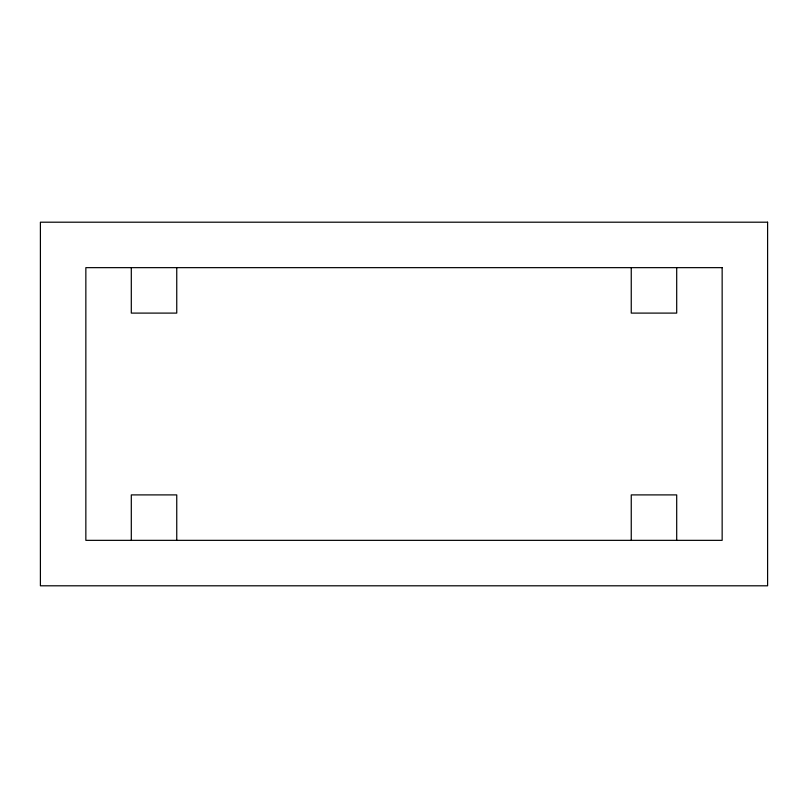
<?xml version="1.0" encoding="UTF-8"?>
<svg xmlns="http://www.w3.org/2000/svg" width="808" height="808" viewBox="0 0 808 808"><rect width="100%" height="100%" fill="white"/><g stroke="black" fill="none" stroke-linecap="round" stroke-linejoin="round"><path stroke-width="1.21" d="M676.7 267.65L676.7 313.1L631.25 313.1L631.25 267.65M676.7 540.35L676.7 494.9L631.25 494.9L631.25 540.35M176.75 267.65L176.75 313.1L131.3 313.1L131.3 267.65M176.75 540.35L176.75 494.9L131.3 494.9L131.3 540.35M767.6 222.2L40.4 222.2L40.4 585.8L767.6 585.8L767.6 222.2M722.15 267.65L85.85 267.65L85.85 540.35L722.15 540.35L722.15 267.65"/></g></svg>
